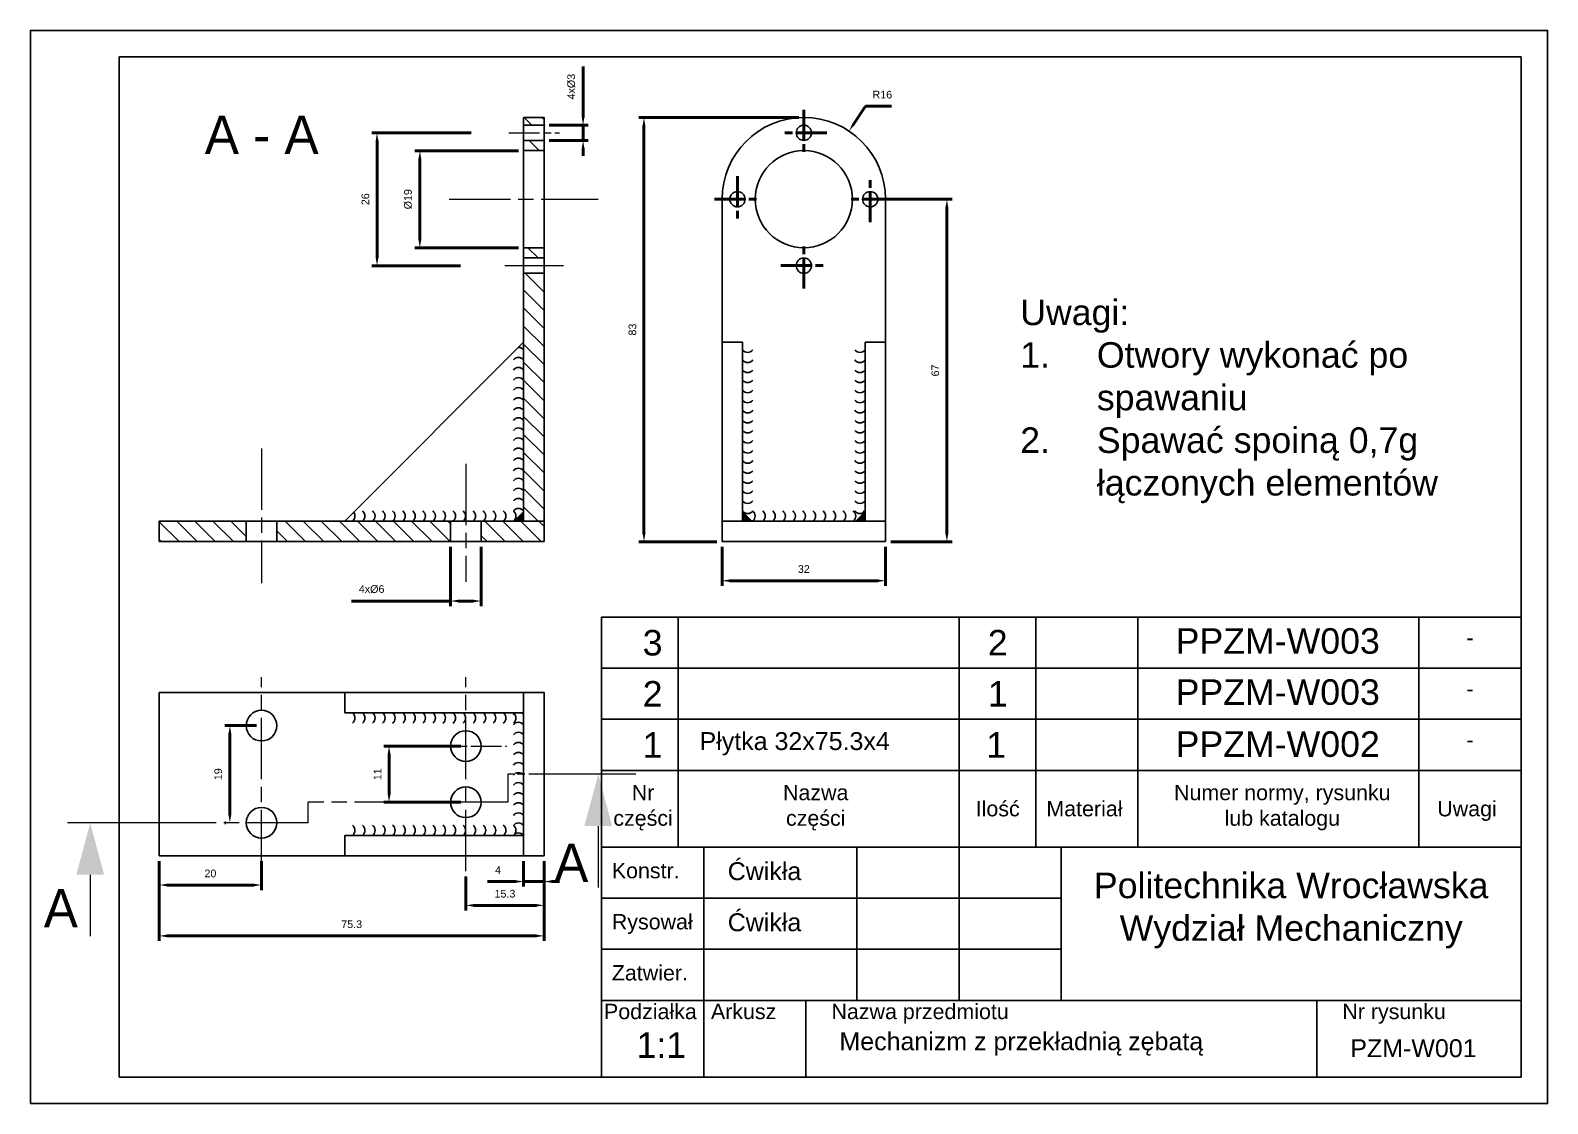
# Model space of a CAD drawing. Header units: millimetres. Extents: x 1269 to 5832, y 527 to 3540.
# Drawn here: x 2335.5 to 2632.5, y 3240.7 to 3450.7 of the extents above; entities that cross this region are included whole.
import ezdxf

# ---------------------------------------------------------------- set-up
doc = ezdxf.new("R2010")
doc.units = ezdxf.units.MM
doc.linetypes.add('AM_ISO08W050', pattern=[18, 12, -1.5, 3, -1.5])
doc.linetypes.add('AM_ISO08W050x2', pattern=[9, 6, -0.75, 1.5, -0.75])
for name, color, linetype, lineweight in [('AM_0', 7, 'Continuous', 50), ('AM_5', 7, 'Continuous', 50), ('AM_6', 7, 'Continuous', 50), ('AM_7', 7, 'AM_ISO08W050', 50), ('AM_8', 1, 'Continuous', 25), ('Default', 7, 'Continuous', 50), ('walek2', 7, 'Continuous', 50)]:
    doc.layers.add(name, color=color, linetype=linetype, lineweight=lineweight)
doc.styles.get("Standard").update_dxf_attribs({"font": 'arial.ttf'})
doc.dimstyles.new('AM_ISO$0', dxfattribs={"dimtxt": 3.5, "dimasz": 3.5, "dimexe": 1, "dimexo": 1, "dimgap": 1.5, "dimtad": 1, "dimdsep": 46, "dimtxsty": 'Standard', "dimcen": 0, "dimclrd": 256, "dimclre": 256, "dimclrt": 7, "dimadec": 0, "dimazin": 2, "dimtp": 0.1, "dimtm": 0.1, "dimtfac": 0.71, "dimtdec": 3, "dimtmove": 0, "dimatfit": 3, "dimfxl": 1, "dimlwd": -1, "dimlwe": -1, "dimarcsym": 1})
doc.dimstyles.new('AM_ISO$4', dxfattribs={"dimtxt": 3.5, "dimasz": 3.5, "dimexe": 1, "dimexo": 1, "dimgap": 1.5, "dimtad": 1, "dimtoh": 1, "dimdsep": 46, "dimtxsty": 'Standard', "dimcen": 0, "dimclrd": 256, "dimclre": 256, "dimclrt": 7, "dimadec": 0, "dimazin": 2, "dimtp": 0.1, "dimtm": 0.1, "dimtfac": 0.71, "dimtdec": 3, "dimtofl": 0, "dimtmove": 0, "dimatfit": 0, "dimfxl": 1, "dimlwd": -1, "dimlwe": -1, "dimarcsym": 1})
pattern_1 = [(135, (3197.1456, -2007.4013), (-1.767767, -1.767767), [])]
pattern_2 = [(135, (5437.3233, 898.6507), (-1.767767, -1.767767), [])]

# ---------------------------------------------------------------- blocks, each defined once
blk = doc.blocks.new('*U262')
blk.add_circle((0, 0), 1.5)
at = {"layer": 'AM_7', "linetype": 'AM_ISO08W050x2'}
for p, q in [((0, 4.5), (0, -4.5)), ((-4.5, 0), (4.5, 0))]:
    blk.add_line(p, q, dxfattribs=at)
blk = doc.blocks.new('*U263')
at = {"color": 0, "linetype": 'ByBlock', "lineweight": -2, "transparency": 16777216}
for p, rotation in [((5299.82, 955.44), 270.0000000000001), ((5312.82, 942.44), 180), ((5299.82, 929.44), 90.00000000000001)]:
    blk.add_blockref('*U262', p, dxfattribs=dict(at, rotation=rotation))
blk.add_blockref('*U262', (5286.82, 942.44), dxfattribs=at)
blk = doc.blocks.new('*D264')
at = {"layer": 'AM_5', "linetype": 'ByBlock', "transparency": 16777216}
for p, q in [((2379.72, 3314.62), (2373.53, 3314.62)), ((2374.53, 3313.12), (2374.53, 3297.12)), ((2373.72, 3295.62), (2373.53, 3295.62))]:
    blk.add_line(p, q, dxfattribs=at)
at = {"layer": 'AM_5', "transparency": 16777216}
for points in [[(2374.28, 3313.12), (2374.78, 3313.12), (2374.53, 3314.62)], [(2374.28, 3297.12), (2374.78, 3297.12), (2374.53, 3295.62)]]:
    blk.add_solid(points, dxfattribs=at)
at = {"layer": 'Defpoints', "color": 0, "transparency": 16777216}
for p in [(2380.72, 3314.62), (2374.53, 3295.62), (2374.72, 3295.62)]:
    blk.add_point(p, dxfattribs=at)
at = {"layer": 'AM_5', "color": 7, "lineweight": 15, "transparency": 16777216, "insert": (2372.26, 3305.12), "char_height": 1.5, "attachment_point": 5, "rotation": 90}
blk.add_mtext('19', dxfattribs=at)
blk = doc.blocks.new('*D272')
at = {"layer": 'AM_5', "linetype": 'ByBlock', "transparency": 16777216}
for p, q in [((2360.72, 3288.12), (2360.72, 3282.44)), ((2380.72, 3288.12), (2380.72, 3282.44)), ((2379.22, 3283.44), (2362.22, 3283.44))]:
    blk.add_line(p, q, dxfattribs=at)
at = {"layer": 'AM_5', "transparency": 16777216}
for points in [[(2362.22, 3283.69), (2362.22, 3283.19), (2360.72, 3283.44)], [(2379.22, 3283.69), (2379.22, 3283.19), (2380.72, 3283.44)]]:
    blk.add_solid(points, dxfattribs=at)
at = {"layer": 'Defpoints', "color": 0, "transparency": 16777216}
for p in [(2360.72, 3289.12), (2380.72, 3289.12), (2360.72, 3283.44)]:
    blk.add_point(p, dxfattribs=at)
at = {"layer": 'AM_5', "color": 7, "lineweight": 15, "transparency": 16777216, "insert": (2370.72, 3285.7), "char_height": 1.5, "attachment_point": 5}
blk.add_mtext('20', dxfattribs=at)
blk = doc.blocks.new('*D273')
at = {"layer": 'AM_5', "linetype": 'ByBlock', "transparency": 16777216}
for p, q in [((2360.72, 3288.12), (2360.72, 3272.49)), ((2436.02, 3288.12), (2436.02, 3272.49)), ((2434.52, 3273.49), (2362.22, 3273.49))]:
    blk.add_line(p, q, dxfattribs=at)
at = {"layer": 'AM_5', "transparency": 16777216}
for points in [[(2362.22, 3273.74), (2362.22, 3273.24), (2360.72, 3273.49)], [(2434.52, 3273.74), (2434.52, 3273.24), (2436.02, 3273.49)]]:
    blk.add_solid(points, dxfattribs=at)
at = {"layer": 'Defpoints', "color": 0, "transparency": 16777216}
for p in [(2360.72, 3289.12), (2436.02, 3289.12), (2360.72, 3273.49)]:
    blk.add_point(p, dxfattribs=at)
at = {"layer": 'AM_5', "color": 7, "lineweight": 15, "transparency": 16777216, "insert": (2398.37, 3275.76), "char_height": 1.5, "attachment_point": 5}
blk.add_mtext('75.3', dxfattribs=at)
blk = doc.blocks.new('*D274')
at = {"layer": 'AM_5', "linetype": 'ByBlock', "transparency": 16777216}
for p, q in [((2432.02, 3288.12), (2432.02, 3283.12)), ((2436.02, 3288.12), (2436.02, 3283.12)), ((2430.52, 3284.12), (2424.98, 3284.12)), ((2436.02, 3284.12), (2432.02, 3284.12)), ((2437.52, 3284.12), (2439.02, 3284.12))]:
    blk.add_line(p, q, dxfattribs=at)
at = {"layer": 'AM_5', "transparency": 16777216}
for points in [[(2430.52, 3284.37), (2430.52, 3283.87), (2432.02, 3284.12)], [(2437.52, 3284.37), (2437.52, 3283.87), (2436.02, 3284.12)]]:
    blk.add_solid(points, dxfattribs=at)
at = {"layer": 'Defpoints', "color": 0, "transparency": 16777216}
for p in [(2432.02, 3289.12), (2436.02, 3289.12), (2432.02, 3284.12)]:
    blk.add_point(p, dxfattribs=at)
at = {"layer": 'AM_5', "color": 7, "lineweight": 15, "transparency": 16777216, "insert": (2427, 3286.37), "char_height": 1.5, "attachment_point": 5}
blk.add_mtext('4', dxfattribs=at)
blk = doc.blocks.new('*D275')
at = {"layer": 'AM_5', "linetype": 'ByBlock', "transparency": 16777216}
for p, q in [((2470.88, 3349.62), (2470.88, 3341.98)), ((2502.88, 3349.62), (2502.88, 3341.98)), ((2472.38, 3342.98), (2501.38, 3342.98))]:
    blk.add_line(p, q, dxfattribs=at)
at = {"layer": 'AM_5', "transparency": 16777216}
for points in [[(2472.38, 3343.23), (2472.38, 3342.73), (2470.88, 3342.98)], [(2501.38, 3343.23), (2501.38, 3342.73), (2502.88, 3342.98)]]:
    blk.add_solid(points, dxfattribs=at)
at = {"layer": 'Defpoints', "color": 0, "transparency": 16777216}
for p in [(2470.88, 3350.62), (2502.88, 3350.62), (2502.88, 3342.98)]:
    blk.add_point(p, dxfattribs=at)
at = {"layer": 'AM_5', "color": 7, "lineweight": 15, "transparency": 16777216, "insert": (2486.88, 3345.25), "char_height": 1.5, "attachment_point": 5}
blk.add_mtext('32', dxfattribs=at)
blk = doc.blocks.new('*D265')
at = {"layer": 'AM_5', "linetype": 'ByBlock', "transparency": 16777216}
for p, q in [((2496.56, 3432.21), (2498.95, 3435.81)), ((2498.95, 3435.81), (2504.03, 3435.81))]:
    blk.add_line(p, q, dxfattribs=at)
at = {"layer": 'AM_5', "transparency": 16777216}
blk.add_solid([(2496.35, 3432.34), (2496.76, 3432.07), (2495.73, 3430.96)], dxfattribs=at)
at = {"layer": 'Defpoints', "color": 0, "transparency": 16777216}
for p in [(2495.73, 3430.96), (2486.88, 3417.62)]:
    blk.add_point(p, dxfattribs=at)
at = {"layer": 'AM_5', "color": 7, "lineweight": 15, "transparency": 16777216, "insert": (2502.24, 3438.08), "char_height": 1.5, "attachment_point": 5}
blk.add_mtext('R16', dxfattribs=at)
blk = doc.blocks.new('*D276')
at = {"layer": 'AM_5', "linetype": 'ByBlock', "transparency": 16777216}
for p, q in [((2503.88, 3417.62), (2515.88, 3417.62)), ((2514.88, 3416.12), (2514.88, 3352.12)), ((2503.88, 3350.62), (2515.88, 3350.62))]:
    blk.add_line(p, q, dxfattribs=at)
at = {"layer": 'AM_5', "transparency": 16777216}
for points in [[(2514.63, 3416.12), (2515.13, 3416.12), (2514.88, 3417.62)], [(2514.63, 3352.12), (2515.13, 3352.12), (2514.88, 3350.62)]]:
    blk.add_solid(points, dxfattribs=at)
at = {"layer": 'Defpoints', "color": 0, "transparency": 16777216}
for p in [(2502.88, 3417.62), (2502.88, 3350.62), (2514.88, 3350.62)]:
    blk.add_point(p, dxfattribs=at)
at = {"layer": 'AM_5', "color": 7, "lineweight": 15, "transparency": 16777216, "insert": (2512.61, 3384.12), "char_height": 1.5, "attachment_point": 5, "rotation": 90}
blk.add_mtext('67', dxfattribs=at)
blk = doc.blocks.new('*D277')
at = {"layer": 'AM_5', "linetype": 'ByBlock', "transparency": 16777216}
for p, q in [((2485.88, 3433.62), (2454.59, 3433.62)), ((2455.59, 3352.12), (2455.59, 3432.12)), ((2469.88, 3350.62), (2454.59, 3350.62))]:
    blk.add_line(p, q, dxfattribs=at)
at = {"layer": 'AM_5', "transparency": 16777216}
for points in [[(2455.34, 3432.12), (2455.84, 3432.12), (2455.59, 3433.62)], [(2455.34, 3352.12), (2455.84, 3352.12), (2455.59, 3350.62)]]:
    blk.add_solid(points, dxfattribs=at)
at = {"layer": 'Defpoints', "color": 0, "transparency": 16777216}
for p in [(2455.59, 3433.62), (2486.88, 3433.62), (2470.88, 3350.62)]:
    blk.add_point(p, dxfattribs=at)
at = {"layer": 'AM_5', "color": 7, "lineweight": 15, "transparency": 16777216, "insert": (2453.33, 3392.12), "char_height": 1.5, "attachment_point": 5, "rotation": 90}
blk.add_mtext('83', dxfattribs=at)
blk = doc.blocks.new('*D266')
at = {"layer": 'AM_5', "linetype": 'ByBlock', "transparency": 16777216}
for p, q in [((2421.77, 3430.62), (2402.33, 3430.62)), ((2403.33, 3406.12), (2403.33, 3429.12)), ((2419.65, 3404.62), (2402.33, 3404.62))]:
    blk.add_line(p, q, dxfattribs=at)
at = {"layer": 'AM_5', "transparency": 16777216}
for points in [[(2403.08, 3429.12), (2403.58, 3429.12), (2403.33, 3430.62)], [(2403.08, 3406.12), (2403.58, 3406.12), (2403.33, 3404.62)]]:
    blk.add_solid(points, dxfattribs=at)
at = {"layer": 'Defpoints', "color": 0, "transparency": 16777216}
for p in [(2403.33, 3430.62), (2422.77, 3430.62), (2420.65, 3404.62)]:
    blk.add_point(p, dxfattribs=at)
at = {"layer": 'AM_5', "color": 7, "lineweight": 15, "transparency": 16777216, "insert": (2401.06, 3417.62), "char_height": 1.5, "attachment_point": 5, "rotation": 90}
blk.add_mtext('26', dxfattribs=at)
blk = doc.blocks.new('*D267')
at = {"layer": 'AM_5', "linetype": 'ByBlock', "transparency": 16777216}
for p, q in [((2431.02, 3427.12), (2410.72, 3427.12)), ((2411.72, 3409.62), (2411.72, 3425.62)), ((2431.02, 3408.12), (2410.72, 3408.12))]:
    blk.add_line(p, q, dxfattribs=at)
at = {"layer": 'AM_5', "transparency": 16777216}
for points in [[(2411.47, 3425.62), (2411.97, 3425.62), (2411.72, 3427.12)], [(2411.47, 3409.62), (2411.97, 3409.62), (2411.72, 3408.12)]]:
    blk.add_solid(points, dxfattribs=at)
at = {"layer": 'Defpoints', "color": 0, "transparency": 16777216}
for p in [(2411.72, 3427.12), (2432.02, 3427.12), (2432.02, 3408.12)]:
    blk.add_point(p, dxfattribs=at)
at = {"layer": 'AM_5', "color": 7, "lineweight": 15, "transparency": 16777216, "insert": (2409.41, 3417.62), "char_height": 1.5, "attachment_point": 5, "rotation": 90}
blk.add_mtext('%%C19', dxfattribs=at)
blk = doc.blocks.new('*D268')
at = {"layer": 'AM_5', "linetype": 'ByBlock', "transparency": 16777216}
for p, q in [((2443.67, 3433.62), (2443.67, 3443.6)), ((2437.02, 3432.12), (2444.67, 3432.12)), ((2443.67, 3429.12), (2443.67, 3432.12)), ((2437.02, 3429.12), (2444.67, 3429.12)), ((2443.67, 3427.62), (2443.67, 3426.12))]:
    blk.add_line(p, q, dxfattribs=at)
at = {"layer": 'AM_5', "transparency": 16777216}
for points in [[(2443.42, 3433.62), (2443.92, 3433.62), (2443.67, 3432.12)], [(2443.42, 3427.62), (2443.92, 3427.62), (2443.67, 3429.12)]]:
    blk.add_solid(points, dxfattribs=at)
at = {"layer": 'Defpoints', "color": 0, "transparency": 16777216}
for p in [(2436.02, 3432.12), (2443.67, 3432.12), (2436.02, 3429.12)]:
    blk.add_point(p, dxfattribs=at)
at = {"layer": 'AM_5', "color": 7, "lineweight": 15, "transparency": 16777216, "insert": (2441.36, 3439.65), "char_height": 1.5, "attachment_point": 5, "rotation": 90}
blk.add_mtext('4x%%C3', dxfattribs=at)
blk = doc.blocks.new('*D269')
at = {"layer": 'AM_5', "linetype": 'ByBlock', "transparency": 16777216}
for p, q in [((2417.72, 3349.62), (2417.72, 3338.01)), ((2423.72, 3349.62), (2423.72, 3338.01)), ((2417.72, 3339.01), (2398.33, 3339.01)), ((2422.22, 3339.01), (2419.22, 3339.01))]:
    blk.add_line(p, q, dxfattribs=at)
at = {"layer": 'AM_5', "transparency": 16777216}
for points in [[(2419.22, 3339.26), (2419.22, 3338.76), (2417.72, 3339.01)], [(2422.22, 3339.26), (2422.22, 3338.76), (2423.72, 3339.01)]]:
    blk.add_solid(points, dxfattribs=at)
at = {"layer": 'Defpoints', "color": 0, "transparency": 16777216}
for p in [(2417.72, 3350.62), (2423.72, 3350.62), (2417.72, 3339.01)]:
    blk.add_point(p, dxfattribs=at)
at = {"layer": 'AM_5', "color": 7, "lineweight": 15, "transparency": 16777216, "insert": (2402.28, 3341.32), "char_height": 1.5, "attachment_point": 5}
blk.add_mtext('4x%%C6', dxfattribs=at)
blk = doc.blocks.new('*D270')
at = {"layer": 'AM_5', "linetype": 'ByBlock', "transparency": 16777216}
for p, q in [((2419.72, 3310.62), (2404.69, 3310.62)), ((2405.69, 3309.12), (2405.69, 3301.12)), ((2419.72, 3299.62), (2404.69, 3299.62))]:
    blk.add_line(p, q, dxfattribs=at)
at = {"layer": 'AM_5', "transparency": 16777216}
for points in [[(2405.44, 3309.12), (2405.94, 3309.12), (2405.69, 3310.62)], [(2405.44, 3301.12), (2405.94, 3301.12), (2405.69, 3299.62)]]:
    blk.add_solid(points, dxfattribs=at)
at = {"layer": 'Defpoints', "color": 0, "transparency": 16777216}
for p in [(2420.72, 3310.62), (2405.69, 3299.62), (2420.72, 3299.62)]:
    blk.add_point(p, dxfattribs=at)
at = {"layer": 'AM_5', "color": 7, "lineweight": 15, "transparency": 16777216, "insert": (2403.44, 3305.12), "char_height": 1.5, "attachment_point": 5, "rotation": 90}
blk.add_mtext('11', dxfattribs=at)
blk = doc.blocks.new('*D271')
at = {"layer": 'AM_5', "linetype": 'ByBlock', "transparency": 16777216}
for p, q in [((2436.02, 3288.12), (2436.02, 3278.46)), ((2420.72, 3285.12), (2420.72, 3278.46)), ((2434.52, 3279.46), (2422.22, 3279.46))]:
    blk.add_line(p, q, dxfattribs=at)
at = {"layer": 'AM_5', "transparency": 16777216}
for points in [[(2422.22, 3279.71), (2422.22, 3279.21), (2420.72, 3279.46)], [(2434.52, 3279.71), (2434.52, 3279.21), (2436.02, 3279.46)]]:
    blk.add_solid(points, dxfattribs=at)
at = {"layer": 'Defpoints', "color": 0, "transparency": 16777216}
for p in [(2436.02, 3289.12), (2420.72, 3286.12), (2420.72, 3279.46)]:
    blk.add_point(p, dxfattribs=at)
at = {"layer": 'AM_5', "color": 7, "lineweight": 15, "transparency": 16777216, "insert": (2428.37, 3281.73), "char_height": 1.5, "attachment_point": 5}
blk.add_mtext('15.3', dxfattribs=at)

msp = doc.modelspace()

# ---------------------------------------------------------------- hatches: boundary and pattern name
at = {"layer": 'AM_8'}
h = msp.add_hatch(dxfattribs=at)
h.set_pattern_fill('_U', color=0, scale=2.5, angle=135, style=0, pattern_type=0)
h.set_pattern_definition(pattern_2)
h.paths.add_polyline_path([(2432.021, 3432.125), (2436.021, 3432.125), (2436.021, 3433.625), (2432.021, 3433.625)])
h = msp.add_hatch(dxfattribs=at)
h.set_pattern_fill('_U', color=0, scale=2.5, angle=135, style=0, pattern_type=0)
h.set_pattern_definition(pattern_2)
h.paths.add_polyline_path([(2432.021, 3427.125), (2436.021, 3427.125), (2436.021, 3429.125), (2432.021, 3429.125)])
h = msp.add_hatch(dxfattribs=at)
h.set_pattern_fill('_U', color=0, scale=2.5, angle=135, style=0, pattern_type=0)
h.set_pattern_definition(pattern_2)
h.paths.add_polyline_path([(2432.021, 3406.125), (2436.021, 3406.125), (2436.021, 3408.125), (2432.021, 3408.125)])
h = msp.add_hatch(dxfattribs=at)
h.set_pattern_fill('_U', color=0, scale=2.5, angle=135, style=0, pattern_type=0)
h.set_pattern_definition(pattern_1)
h.paths.add_polyline_path([(2436.021, 3403.125), (2432.021, 3403.125), (2432.021, 3354.625), (2436.021, 3354.625)])
h = msp.add_hatch(dxfattribs=at)
h.set_pattern_fill('_U', color=0, scale=2.5, angle=135, style=0, pattern_type=0)
h.set_pattern_definition(pattern_1)
h.paths.add_polyline_path([(2377.721, 3354.625), (2360.721, 3354.625), (2360.721, 3350.625), (2377.721, 3350.625)])
h = msp.add_hatch(dxfattribs=at)
h.set_pattern_fill('_U', color=0, scale=2.5, angle=135, style=0, pattern_type=0)
h.set_pattern_definition(pattern_1)
h.paths.add_polyline_path([(2417.721, 3354.625), (2383.721, 3354.625), (2383.721, 3350.625), (2417.721, 3350.625)])
h = msp.add_hatch(dxfattribs=at)
h.set_pattern_fill('_U', color=0, scale=2.5, angle=135, style=0, pattern_type=0)
h.set_pattern_definition([(135, (3211.4456, -2007.4013), (-1.767767, -1.767767), [])])
h.paths.add_polyline_path([(2436.021, 3354.625), (2423.721, 3354.625), (2423.721, 3350.625), (2436.021, 3350.625)])
at = {"layer": 'Default', "lineweight": 5, "ltscale": 0.5}
h = msp.add_hatch(color=256, dxfattribs=at)
h.dxf.hatch_style = 1
h.paths.add_polyline_path([(2449.361, 3294.965), (2446.653, 3305.07), (2446.633, 3305.07), (2443.926, 3294.965)])
h = msp.add_hatch(color=256, dxfattribs=at)
h.dxf.hatch_style = 1
h.paths.add_polyline_path([(2349.909, 3285.451), (2347.202, 3295.556), (2347.182, 3295.556), (2344.474, 3285.451)])

# ---------------------------------------------------------------- linework, layer by layer
at = {"color": 0}
for p, q in [((2432.021, 3354.625), (2432.021, 3433.625)), ((2432.021, 3433.625), (2436.021, 3433.625)), ((2436.021, 3433.625), (2436.021, 3350.625)), ((2432.021, 3432.125), (2436.021, 3432.125)), ((2432.021, 3429.125), (2436.021, 3429.125)), ((2432.021, 3427.125), (2436.021, 3427.125)), ((2436.021, 3408.125), (2432.021, 3408.125)), ((2432.021, 3406.125), (2436.021, 3406.125)), ((2432.021, 3403.125), (2436.021, 3403.125)), ((2432.021, 3389.625), (2397.021, 3354.625)), ((2360.721, 3350.625), (2360.721, 3354.625)), ((2360.721, 3354.625), (2436.021, 3354.625)), ((2377.721, 3350.625), (2377.721, 3354.625)), ((2383.721, 3354.625), (2383.721, 3350.625)), ((2417.721, 3354.625), (2417.721, 3350.625)), ((2423.721, 3350.625), (2423.721, 3354.625)), ((2436.021, 3350.625), (2360.721, 3350.625))]:
    msp.add_line(p, q, dxfattribs=at)
for p, q in [((2470.88, 3417.625), (2470.88, 3350.625)), ((2502.88, 3350.625), (2502.88, 3417.625)), ((2470.88, 3389.625), (2474.88, 3389.625)), ((2474.88, 3389.625), (2474.88, 3354.625)), ((2502.88, 3389.625), (2498.88, 3389.625)), ((2498.88, 3389.625), (2498.88, 3354.625)), ((2470.88, 3354.625), (2502.88, 3354.625)), ((2470.88, 3350.625), (2502.88, 3350.625)), ((2447.274, 3325.863), (2447.274, 3335.863)), ((2447.274, 3335.863), (2467.274, 3335.863)), ((2462.274, 3335.863), (2462.274, 3325.863)), ((2467.274, 3335.863), (2537.274, 3335.863)), ((2517.274, 3335.863), (2517.274, 3325.863)), ((2532.274, 3335.863), (2532.274, 3325.863)), ((2537.274, 3335.863), (2552.274, 3335.863)), ((2552.274, 3335.863), (2552.274, 3325.863)), ((2552.274, 3335.863), (2607.274, 3335.863)), ((2607.274, 3335.863), (2607.274, 3325.863)), ((2607.274, 3335.863), (2627.274, 3335.863)), ((2447.274, 3315.863), (2447.274, 3325.863)), ((2447.274, 3325.863), (2467.274, 3325.863)), ((2447.274, 3325.863), (2467.274, 3325.863)), ((2462.274, 3325.863), (2462.274, 3315.863)), ((2467.274, 3325.863), (2537.274, 3325.863)), ((2467.274, 3325.863), (2537.274, 3325.863)), ((2517.274, 3325.863), (2517.274, 3315.863)), ((2532.274, 3325.863), (2532.274, 3315.863)), ((2537.274, 3325.863), (2552.274, 3325.863)), ((2537.274, 3325.863), (2552.274, 3325.863)), ((2552.274, 3325.863), (2552.274, 3315.863)), ((2552.274, 3325.863), (2607.274, 3325.863)), ((2552.274, 3325.863), (2607.274, 3325.863)), ((2607.274, 3325.863), (2607.274, 3315.863)), ((2607.274, 3325.863), (2627.274, 3325.863)), ((2607.274, 3325.863), (2627.274, 3325.863)), ((2360.721, 3321.124), (2360.721, 3289.124)), ((2436.021, 3321.124), (2360.721, 3321.124)), ((2397.021, 3317.124), (2397.021, 3321.124)), ((2432.021, 3289.124), (2432.021, 3321.124)), ((2436.021, 3289.124), (2436.021, 3321.124)), ((2432.021, 3317.124), (2397.021, 3317.124)), ((2447.274, 3305.863), (2447.274, 3315.863)), ((2447.274, 3315.863), (2467.274, 3315.863)), ((2462.274, 3315.863), (2462.274, 3305.863)), ((2467.274, 3315.863), (2537.274, 3315.863)), ((2517.274, 3315.863), (2517.274, 3305.863)), ((2532.274, 3315.863), (2532.274, 3305.863)), ((2537.274, 3315.863), (2552.274, 3315.863)), ((2552.274, 3315.863), (2552.274, 3305.863)), ((2552.274, 3315.863), (2607.274, 3315.863)), ((2607.274, 3315.863), (2607.274, 3305.863)), ((2607.274, 3315.863), (2627.274, 3315.863)), ((2447.274, 3290.863), (2447.274, 3305.863)), ((2447.274, 3305.863), (2467.274, 3305.863)), ((2462.274, 3305.863), (2462.274, 3290.863)), ((2537.274, 3305.863), (2467.274, 3305.863)), ((2517.274, 3305.863), (2517.274, 3290.863)), ((2532.274, 3305.863), (2532.274, 3290.863)), ((2537.274, 3305.863), (2552.274, 3305.863)), ((2552.274, 3305.863), (2552.274, 3290.863)), ((2552.274, 3305.863), (2607.274, 3305.863)), ((2627.274, 3305.863), (2607.274, 3305.863)), ((2607.274, 3305.863), (2607.274, 3290.863)), ((2627.274, 3305.863), (2627.274, 3305.863)), ((2432.021, 3293.124), (2397.021, 3293.124)), ((2397.021, 3293.124), (2397.021, 3289.124)), ((2447.274, 3280.863), (2447.274, 3290.863)), ((2447.274, 3290.863), (2627.274, 3290.863)), ((2447.274, 3290.863), (2467.274, 3290.863)), ((2467.274, 3290.863), (2467.274, 3280.863)), ((2467.274, 3290.863), (2497.274, 3290.863)), ((2497.274, 3290.863), (2497.274, 3280.863)), ((2497.274, 3290.863), (2517.274, 3290.863)), ((2517.274, 3290.863), (2517.274, 3280.863)), ((2517.274, 3290.863), (2537.274, 3290.863)), ((2537.274, 3290.863), (2537.274, 3280.863)), ((2537.274, 3290.863), (2597.274, 3290.863)), ((2627.274, 3290.863), (2597.274, 3290.863)), ((2360.721, 3289.124), (2436.021, 3289.124)), ((2447.274, 3270.863), (2447.274, 3280.863)), ((2447.274, 3280.863), (2467.274, 3280.863)), ((2467.274, 3280.863), (2467.274, 3270.863)), ((2467.274, 3280.863), (2497.274, 3280.863)), ((2497.274, 3280.863), (2497.274, 3270.863)), ((2497.274, 3280.863), (2517.274, 3280.863)), ((2517.274, 3280.863), (2517.274, 3270.863)), ((2517.274, 3280.863), (2537.274, 3280.863)), ((2537.274, 3280.863), (2537.274, 3270.863)), ((2447.274, 3260.863), (2447.274, 3270.863)), ((2447.274, 3270.863), (2467.274, 3270.863)), ((2467.274, 3270.863), (2467.274, 3260.863)), ((2467.274, 3270.863), (2497.274, 3270.863)), ((2497.274, 3270.863), (2497.274, 3260.863)), ((2497.274, 3270.863), (2517.274, 3270.863)), ((2517.274, 3270.863), (2517.274, 3260.863)), ((2517.274, 3270.863), (2537.274, 3270.863)), ((2537.274, 3270.863), (2537.274, 3260.863)), ((2627.274, 3260.863), (2447.274, 3260.863)), ((2447.274, 3260.863), (2447.274, 3245.863)), ((2467.274, 3260.863), (2467.274, 3245.863)), ((2487.274, 3260.863), (2487.274, 3245.863)), ((2587.274, 3260.863), (2587.274, 3245.863))]:
    msp.add_line(p, q)
for points in [[(2335.474, 3240.663), (2632.474, 3240.663), (2632.474, 3450.663), (2335.474, 3450.663)], [(2352.874, 3245.863), (2627.274, 3245.863), (2627.274, 3445.463), (2352.874, 3445.463)]]:
    msp.add_lwpolyline(points, close=True)
for centre, radius in [((2486.88, 3417.625), 9.5), ((2380.721, 3314.624), 3), ((2420.721, 3310.624), 3), ((2420.721, 3299.624), 3), ((2380.721, 3295.624), 3)]:
    msp.add_circle(centre, radius)
for radius, end in [(16, 180), (9.5, 90)]:
    msp.add_arc((2486.88, 3417.625), radius, 0, end)
at = {"color": 0, "linetype": 'ByBlock', "lineweight": -2}
for centre, start, end in [((2431.021, 3385.418), 36.94291, 143.05709), ((2431.021, 3387.388), 36.94291, 89.34636), ((2475.88, 3388.892), 216.94291, 323.05709), ((2475.88, 3386.922), 216.94291, 323.05709), ((2497.88, 3388.892), 216.94291, 323.05709), ((2497.88, 3386.922), 216.94291, 323.05709), ((2431.021, 3383.448), 36.94291, 143.05709), ((2475.88, 3384.952), 216.94291, 323.05709), ((2497.88, 3384.952), 216.94291, 323.05709), ((2431.021, 3381.479), 36.94291, 143.05709), ((2431.021, 3379.509), 36.94291, 143.05709), ((2475.88, 3382.983), 216.94291, 323.05709), ((2475.88, 3381.013), 216.94291, 323.05709), ((2497.88, 3382.983), 216.94291, 323.05709), ((2497.88, 3381.013), 216.94291, 323.05709), ((2431.021, 3377.539), 36.94291, 143.05709), ((2475.88, 3379.043), 216.94291, 323.05709), ((2497.88, 3379.043), 216.94291, 323.05709), ((2431.021, 3375.57), 36.94291, 143.05709), ((2431.021, 3373.6), 36.94291, 143.05709), ((2475.88, 3377.073), 216.94291, 323.05709), ((2475.88, 3375.104), 216.94291, 323.05709), ((2497.88, 3377.073), 216.94291, 323.05709), ((2497.88, 3375.104), 216.94291, 323.05709), ((2431.021, 3371.63), 36.94291, 143.05709), ((2475.88, 3373.134), 216.94291, 323.05709), ((2497.88, 3373.134), 216.94291, 323.05709), ((2431.021, 3369.66), 36.94291, 143.05709), ((2431.021, 3367.691), 36.94291, 143.05709), ((2475.88, 3371.164), 216.94291, 323.05709), ((2475.88, 3369.195), 216.94291, 323.05709), ((2497.88, 3371.164), 216.94291, 323.05709), ((2497.88, 3369.195), 216.94291, 323.05709), ((2431.021, 3365.721), 36.94291, 143.05709), ((2475.88, 3367.225), 216.94291, 323.05709), ((2497.88, 3367.225), 216.94291, 323.05709), ((2431.021, 3363.751), 36.94291, 143.05709), ((2431.021, 3361.782), 36.94291, 143.05709), ((2475.88, 3365.255), 216.94291, 323.05709), ((2475.88, 3363.286), 216.94291, 323.05709), ((2497.88, 3365.255), 216.94291, 323.05709), ((2497.88, 3363.286), 216.94291, 323.05709), ((2431.021, 3359.812), 36.94291, 143.05709), ((2431.021, 3357.842), 36.94291, 143.05709), ((2475.88, 3361.316), 216.94291, 323.05709), ((2497.88, 3361.316), 216.94291, 323.05709), ((2397.754, 3355.625), 306.94291, 36.31657), ((2399.723, 3355.625), 306.94291, 53.05709), ((2401.693, 3355.625), 306.94291, 53.05709), ((2403.663, 3355.625), 306.94291, 53.05709), ((2405.633, 3355.625), 306.94291, 53.05709), ((2407.602, 3355.625), 306.94291, 53.05709), ((2409.572, 3355.625), 306.94291, 53.05709), ((2411.542, 3355.625), 306.94291, 53.05709), ((2413.511, 3355.625), 306.94291, 53.05709), ((2415.481, 3355.625), 306.94291, 53.05709), ((2417.451, 3355.625), 306.94291, 53.05709), ((2419.42, 3355.625), 306.94291, 53.05709), ((2421.39, 3355.625), 306.94291, 53.05709), ((2423.36, 3355.625), 306.94291, 53.05709), ((2425.33, 3355.625), 306.94291, 53.05709), ((2427.299, 3355.625), 306.94291, 53.05709), ((2431.021, 3355.873), 36.94291, 143.05709), ((2429.269, 3355.625), 306.94291, 53.05709), ((2475.88, 3359.346), 216.94291, 323.05709), ((2474.128, 3355.625), 306.94291, 53.05709), ((2475.88, 3357.377), 216.94291, 323.05709), ((2476.098, 3355.625), 306.94291, 53.05709), ((2478.068, 3355.625), 306.94291, 53.05709), ((2480.037, 3355.625), 306.94291, 53.05709), ((2482.007, 3355.625), 306.94291, 53.05709), ((2483.977, 3355.625), 306.94291, 53.05709), ((2485.946, 3355.625), 306.94291, 53.05709), ((2487.916, 3355.625), 306.94291, 53.05709), ((2489.886, 3355.625), 306.94291, 53.05709), ((2491.856, 3355.625), 306.94291, 53.05709), ((2493.825, 3355.625), 306.94291, 53.05709), ((2495.795, 3355.625), 306.94291, 53.05709), ((2497.88, 3359.346), 216.94291, 323.05709), ((2497.88, 3357.377), 216.94291, 323.05709), ((2497.765, 3355.625), 26.9187, 53.05709), ((2497.765, 3355.625), 306.94291, 333.0813), ((2397.754, 3316.124), 306.94291, 53.05709), ((2399.723, 3316.124), 306.94291, 53.05709), ((2401.693, 3316.124), 306.94291, 53.05709), ((2403.663, 3316.124), 306.94291, 53.05709), ((2405.633, 3316.124), 306.94291, 53.05709), ((2407.602, 3316.124), 306.94291, 53.05709), ((2409.572, 3316.124), 306.94291, 53.05709), ((2411.542, 3316.124), 306.94291, 53.05709), ((2413.511, 3316.124), 306.94291, 53.05709), ((2415.481, 3316.124), 306.94291, 53.05709), ((2417.451, 3316.124), 306.94291, 53.05709), ((2419.42, 3316.124), 306.94291, 53.05709), ((2421.39, 3316.124), 306.94291, 53.05709), ((2423.36, 3316.124), 306.94291, 53.05709), ((2425.33, 3316.124), 306.94291, 53.05709), ((2427.299, 3316.124), 306.94291, 53.05709), ((2431.021, 3316.009), 116.9187, 143.05709), ((2429.269, 3316.124), 306.94291, 53.05709), ((2431.021, 3314.039), 36.94291, 143.05709), ((2431.021, 3316.009), 36.94291, 63.0813), ((2431.021, 3312.069), 36.94291, 143.05709), ((2431.021, 3310.1), 36.94291, 143.05709), ((2431.021, 3308.13), 36.94291, 143.05709), ((2431.021, 3306.16), 36.94291, 143.05709), ((2431.021, 3304.19), 36.94291, 143.05709), ((2431.021, 3302.221), 36.94291, 143.05709), ((2431.021, 3300.251), 36.94291, 143.05709), ((2431.021, 3298.281), 36.94291, 143.05709), ((2431.021, 3296.312), 36.94291, 143.05709), ((2397.754, 3294.124), 306.94291, 53.05709), ((2399.723, 3294.124), 306.94291, 53.05709), ((2401.693, 3294.124), 306.94291, 53.05709), ((2403.663, 3294.124), 306.94291, 53.05709), ((2405.633, 3294.124), 306.94291, 53.05709), ((2407.602, 3294.124), 306.94291, 53.05709), ((2409.572, 3294.124), 306.94291, 53.05709), ((2411.542, 3294.124), 306.94291, 53.05709), ((2413.511, 3294.124), 306.94291, 53.05709), ((2415.481, 3294.124), 306.94291, 53.05709), ((2417.451, 3294.124), 306.94291, 53.05709), ((2419.42, 3294.124), 306.94291, 53.05709), ((2421.39, 3294.124), 306.94291, 53.05709), ((2423.36, 3294.124), 306.94291, 53.05709), ((2425.33, 3294.124), 306.94291, 53.05709), ((2427.299, 3294.124), 306.94291, 53.05709), ((2431.021, 3294.342), 36.94291, 143.05709), ((2429.269, 3294.124), 306.94291, 53.05709), ((2431.021, 3292.372), 36.94291, 143.05709)]:
    msp.add_arc(centre, 1.251, start, end, dxfattribs=at)
at = {"layer": 'AM_0'}
for points in [[(2432.021, 3354.625), (2432.021, 3356.625), (2430.021, 3354.625)], [(2474.88, 3354.625), (2476.88, 3354.625), (2474.88, 3356.625)], [(2498.88, 3354.625), (2498.88, 3356.625), (2496.88, 3354.625)]]:
    msp.add_solid(points, dxfattribs=at)
at = {"layer": 'AM_7', "color": 0, "linetype": 'AM_ISO08W050x2', "lineweight": 15}
msp.add_line((2429.161, 3430.625), (2439.038, 3430.625), dxfattribs=at)
at = {"layer": 'AM_7', "lineweight": 15}
for p, q in [((2417.457, 3417.625), (2446.639, 3417.625)), ((2380.721, 3368.88), (2380.721, 3342.486)), ((2420.721, 3365.88), (2420.721, 3342.76)), ((2380.721, 3286.124), (2380.721, 3324.124)), ((2420.721, 3286.124), (2420.721, 3324.124)), ((2428.944, 3299.624), (2389.857, 3299.624)), ((2389.857, 3295.624), (2355.973, 3295.624))]:
    msp.add_line(p, q, dxfattribs=at)
at = {"layer": 'AM_7', "color": 0, "lineweight": 15}
msp.add_line((2428.374, 3404.625), (2439.825, 3404.625), dxfattribs=at)
at = {"layer": 'AM_7', "linetype": 'AM_ISO08W050x2', "lineweight": 15}
for p, q in [((2412.721, 3310.624), (2428.721, 3310.624)), ((2439.021, 3305.124), (2428.944, 3305.124)), ((2428.944, 3305.124), (2428.944, 3299.624)), ((2389.857, 3295.624), (2389.857, 3299.624))]:
    msp.add_line(p, q, dxfattribs=at)
at = {"layer": 'Default', "lineweight": 5}
for p, q in [((2446.643, 3294.965), (2446.643, 3282.965)), ((2347.192, 3285.451), (2347.192, 3273.451))]:
    msp.add_line(p, q, dxfattribs=at)
at = {"layer": 'walek2', "lineweight": 5}
for p, q in [((2454.021, 3305.124), (2436.021, 3305.124)), ((2360.721, 3295.624), (2342.721, 3295.624))]:
    msp.add_line(p, q, dxfattribs=at)

# ---------------------------------------------------------------- block references
at = {"lineweight": 15}
msp.add_blockref('*U263', (-2812.941, 2475.183), dxfattribs=at)

# ---------------------------------------------------------------- texts
at = {"layer": 'AM_6', "color": 7, "lineweight": 50, "attachment_point": 1}
for s, width, heights, insert, char_height in [('\\pxi-3,l4,t4;Uwagi:\\P1.^IOtwory wykonać po spawaniu\\P2.^ISpawać spoiną 0,7g łączonych elementów', 98.4135, [0], (2524.233, 3397.987), 5), ('\\pxqc;3', 20, [0], (2447.274, 3333.348), 5), ('2', 14.46452, [5], (2522.886, 3333.348), 5), ('\\pxqc;PPZM-W003', 54.72259, [5.168], (2552.274, 3333.691), 5), ('\\pxqc;-', 20, [0], (2607.274, 3333.348), 3), ('\\pxqc;PPZM-W003', 54.72259, [5.168], (2552.274, 3323.691), 5), ('\\pxqc;2', 20, [0], (2447.274, 3323.348), 5), ('1', 14.46452, [5], (2522.886, 3323.348), 5), ('\\pxqc;-', 20, [0], (2607.274, 3323.348), 3), ('\\pxqc;1', 20, [0], (2447.274, 3313.348), 5), ('\\pxql;Płytka 32x75.3x4 ', 64.75384, [3.552], (2466.47, 3313.348), 3.5), ('\\pxqc;1', 14.46452, [5], (2517.274, 3313.348), 5), ('\\pxqc;PPZM-W002', 54.72259, [5.168], (2552.274, 3313.512), 5), ('\\pxqc;-', 20, [0], (2607.274, 3313.348), 3), ('\\pxqc;Politechnika Wrocławska\\PWydział Mechaniczny', 90, [0], (2537.274, 3285.863), 5), ('  1:1', 85.18677, [0], (2450.237, 3254.613), 5), ('Mechanizm z przekładnią zębatą', 85.18677, [0], (2493.846, 3254.613), 3.5), ('PZM-W001', 85.18677, [0], (2593.846, 3253.258), 3.5)]:
    msp.add_mtext_dynamic_manual_height_columns(s, width=width, gutter_width=25, heights=heights, dxfattribs=dict(at, insert=insert, char_height=char_height))
at = {"layer": 'AM_6', "attachment_point": 1}
for s, width, gutter_width, heights, insert, char_height in [('\\pxqc;Nr \\Pczęści', 12.10998, 17.5, [9.216], (2449.354, 3303.037), 3), ('\\pxqc;Nazwa \\Pczęści', 53.86916, 0, [12.174], (2462.274, 3303.037), 3), ('\\pxqc;Numer normy, rysunku\\Plub katalogu', 52.35406, 17.5, [10.237], (2554.354, 3303.037), 3), ('\\pxqc;Ilość', 10.94046, 17.5, [2.997], (2519.354, 3299.879), 3), ('Materiał', 17.34976, 17.5, [4.842], (2534.354, 3299.879), 3), ('\\pxqc;Uwagi', 14.6818, 17.5, [3.485], (2609.354, 3299.879), 3), ('Ćwikła', 21.52838, 17.5, [0], (2471.981, 3287.901), 3.5), ('Konstr.', 12.67442, 17.5, [0], (2449.291, 3287.761), 3), ('Rysował', 12.67442, 17.5, [0], (2449.291, 3277.761), 3), ('Ćwikła', 21.52838, 17.5, [0], (2471.981, 3277.901), 3.5), ('Zatwier.', 12.67442, 17.5, [0], (2449.291, 3267.761), 3), ('Podziałka', 44.31477, 17.5, [5.119], (2447.761, 3260.195), 3), ('Arkusz', 44.31477, 17.5, [5.119], (2468.688, 3260.195), 3), ('Nazwa przedmiotu', 44.31477, 17.5, [5.119], (2492.284, 3260.195), 3), ('Nr rysunku', 44.31477, 17.5, [5.119], (2592.284, 3260.195), 3)]:
    msp.add_mtext_dynamic_manual_height_columns(s, width=width, gutter_width=gutter_width, heights=heights, dxfattribs=dict(at, insert=insert, char_height=char_height))
at = {"layer": 'walek2', "insert": (2369.615, 3433.992), "char_height": 7.5, "attachment_point": 1}
msp.add_mtext_dynamic_manual_height_columns('{\\fGill Sans MT|b0|i0|c238|p34;A - A}', width=31.20842, gutter_width=37.5, heights=[0], dxfattribs=at)
at = {"layer": 'walek2', "lineweight": 5, "char_height": 7.5, "attachment_point": 1}
for insert in [(2438.015, 3291.526), (2338.1, 3282.631)]:
    msp.add_mtext_dynamic_manual_height_columns('{\\fGill Sans MT|b0|i0|c238|p34;A}', width=10.16787, gutter_width=37.5, heights=[0], dxfattribs=dict(at, insert=insert))

# ---------------------------------------------------------------- dimensions: what is measured, and where the dimension line sits
at = {"layer": 'AM_5', "lineweight": 15}
for base, p1, p2, angle, text, override, picture, middle in [((2443.671, 3432.125), (2436.021, 3429.125), (2436.021, 3432.125), 90, '4x%%C3', {"dimtxt": 1.5, "dimasz": 1.5}, '*D268', (2443.671, 3439.652)), ((2411.721, 3427.125), (2432.021, 3408.125), (2432.021, 3427.125), 90, '%%C19', {"dimtxt": 1.5, "dimasz": 1.5, "dimpost": ''}, '*D267', (2411.721, 3417.625)), ((2417.721, 3339.014), (2423.721, 3350.625), (2417.721, 3350.625), 180, '4x%%C6', {"dimtxt": 1.5, "dimasz": 1.5}, '*D269', (2402.276, 3339.014))]:
    dim = msp.add_linear_dim(base=base, p1=p1, p2=p2, angle=angle, text=text, dimstyle='AM_ISO$0', override=override, dxfattribs=at)
    dim.commit()
    dim.dimension.update_dxf_attribs({"geometry": picture, "text_midpoint": middle, "dimtype": 160})
dim = msp.add_radius_dim(center=(2486.88, 3417.625), mpoint=(2495.727, 3430.957), dimstyle='AM_ISO$4', override={"dimtxt": 1.5, "dimasz": 1.5}, dxfattribs=at)
dim.commit()
dim.dimension.update_dxf_attribs({"geometry": '*D265', "text_midpoint": (2502.239, 3435.81), "dimtype": 164})
for base, p1, p2, angle, picture, middle in [((2455.592, 3433.625), (2470.88, 3350.625), (2486.88, 3433.625), 90, '*D277', (2455.592, 3392.125)), ((2360.721, 3273.495), (2436.021, 3289.124), (2360.721, 3289.124), 180, '*D273', (2398.371, 3273.495)), ((2420.721, 3279.462), (2436.021, 3289.124), (2420.721, 3286.124), 180, '*D271', (2428.371, 3279.462))]:
    dim = msp.add_linear_dim(base=base, p1=p1, p2=p2, angle=angle, dimstyle='AM_ISO$0', override={"dimtxt": 1.5, "dimasz": 1.5}, dxfattribs=at)
    dim.commit()
    dim.dimension.update_dxf_attribs({"geometry": picture, "text_midpoint": middle, "dimtype": 160})
for base, p1, p2, angle, override, picture, middle in [((2403.329, 3430.625), (2420.647, 3404.625), (2422.774, 3430.625), 90, {"dimtxt": 1.5, "dimasz": 1.5, "dimpost": ''}, '*D266', (2401.063, 3417.625)), ((2514.88, 3350.625), (2502.88, 3417.625), (2502.88, 3350.625), 90, {"dimtxt": 1.5, "dimasz": 1.5, "dimpost": ''}, '*D276', (2512.614, 3384.125)), ((2374.527, 3295.624), (2380.721, 3314.624), (2374.721, 3295.624), 90, {"dimtxt": 1.5, "dimasz": 1.5, "dimpost": ''}, '*D264', (2372.261, 3305.124)), ((2405.69, 3299.624), (2420.721, 3310.624), (2420.721, 3299.624), 90, {"dimtxt": 1.5, "dimasz": 1.5, "dimpost": ''}, '*D270', (2403.436, 3305.124)), ((2360.721, 3283.438), (2380.721, 3289.124), (2360.721, 3289.124), 180, {"dimtxt": 1.5, "dimasz": 1.5, "dimpost": ''}, '*D272', (2370.721, 3285.704)), ((2432.021, 3284.12), (2436.021, 3289.124), (2432.021, 3289.124), 180, {"dimtxt": 1.5, "dimasz": 1.5}, '*D274', (2427.002, 3286.37))]:
    dim = msp.add_linear_dim(base=base, p1=p1, p2=p2, angle=angle, dimstyle='AM_ISO$0', override=override, dxfattribs=at)
    dim.commit()
    dim.dimension.update_dxf_attribs({"geometry": picture, "text_midpoint": middle})
dim = msp.add_linear_dim(base=(2502.88, 3342.982), p1=(2470.88, 3350.625), p2=(2502.88, 3350.625), dimstyle='AM_ISO$0', override={"dimtxt": 1.5, "dimasz": 1.5}, dxfattribs=at)
dim.commit()
dim.dimension.update_dxf_attribs({"geometry": '*D275', "text_midpoint": (2486.88, 3342.982), "dimtype": 160})

doc.saveas('drawing.dxf')
